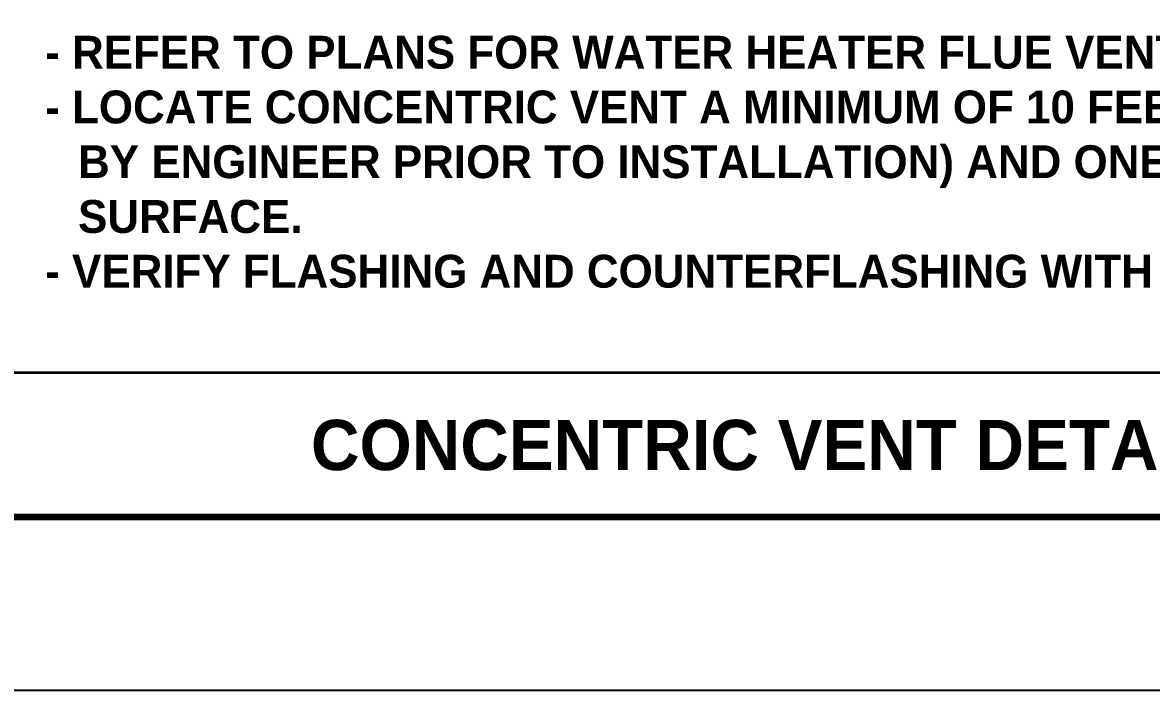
# Model space of a CAD drawing. Header units: inches. Extents: x 2025 to 34930, y -6955 to 4650.
# Drawn here: x 9546.8 to 9684.3, y -2938.9 to -2857.6 of the extents above; entities that cross this region are included whole.
import ezdxf

# ---------------------------------------------------------------- set-up
doc = ezdxf.new("R2010")
doc.units = ezdxf.units.IN
doc.header["$MEASUREMENT"] = 0
doc.layers.get('DEFPOINTS').update_dxf_attribs({"color": 104})
doc.layers.add('PDF-TEXT', color=7, linetype='Continuous', lineweight=35)
doc.styles.add('Century Gothic_B', font='GOTHICB.TTF', dxfattribs={"height": 6.659722})
doc.styles.add('PDF Arial Bold', font='arialbd.ttf')

msp = doc.modelspace()

# ---------------------------------------------------------------- linework, layer by layer
at = {"layer": 'DEFPOINTS'}
msp.add_lwpolyline([(8330.71, -1857.81), (9797.6, -1857.81), (9797.6, -2938.88), (8330.71, -2938.88)], close=True, dxfattribs=at)
at = {"layer": 'PDF-TEXT'}
msp.add_line((9787.29, -2900.2), (8343.83, -2900.2), dxfattribs=at)
at = {"layer": 'PDF-TEXT', "color": 42, "lineweight": 100}
msp.add_line((9787.29, -2917.77), (8343.83, -2917.77), dxfattribs=at)

# ---------------------------------------------------------------- texts
at = {"layer": 'PDF-TEXT'}
for s, insert, char_height, width, attachment_point, style in [('- REFER TO PLANS FOR WATER HEATER FLUE VENT PIPE SIZES AND LOCATIONS.\\P\\pxi-1,l1;- LOCATE CONCENTRIC VENT A MINIMUM OF 10 FEET HORIZONTAL (UNLESS APPROVED BY ENGINEER PRIOR TO INSTALLATION) AND ONE FOOT FROM ANY VERTICAL SURFACE.\\P\\pi0,l0;- VERIFY FLASHING AND COUNTERFLASHING WITH ROOFING CONTRACTOR.', (9549.55, -2889.89), 4, 234.7104, 7, 'Century Gothic_B'), ('{\\fCentury Gothic|b1|i0|c0|p34;CONCENTRIC VENT DETAIL}', (9637.16, -2909.04), 6.1202, 186.6721, 5, 'PDF Arial Bold')]:
    msp.add_mtext(s, dxfattribs=dict(at, insert=insert, char_height=char_height, width=width, attachment_point=attachment_point, style=style))

doc.saveas('drawing.dxf')
